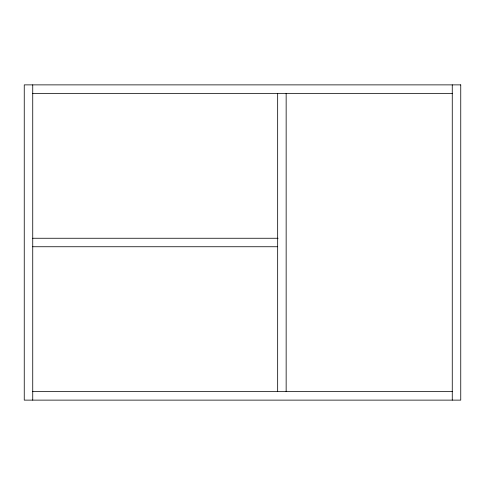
<?xml version="1.0" encoding="UTF-8"?>
<svg xmlns="http://www.w3.org/2000/svg" width="485" height="485" viewBox="0 0 485 485"><rect width="100%" height="100%" fill="white"/><g stroke="black" fill="none" stroke-linecap="round" stroke-linejoin="round"><path stroke-width="0.73" d="M32.737 93.362L452.262 93.362M32.737 238.256L278.093 238.256M32.737 246.744L277.335 246.744M32.737 391.637L452.262 391.637M452.262 84.875L452.262 400.125M286.15 93.362L286.15 391.637M277.662 93.362L277.662 391.637M32.737 84.875L32.737 400.125M460.75 84.875L24.25 84.875L24.25 400.125L460.75 400.125L460.75 84.875"/></g></svg>
